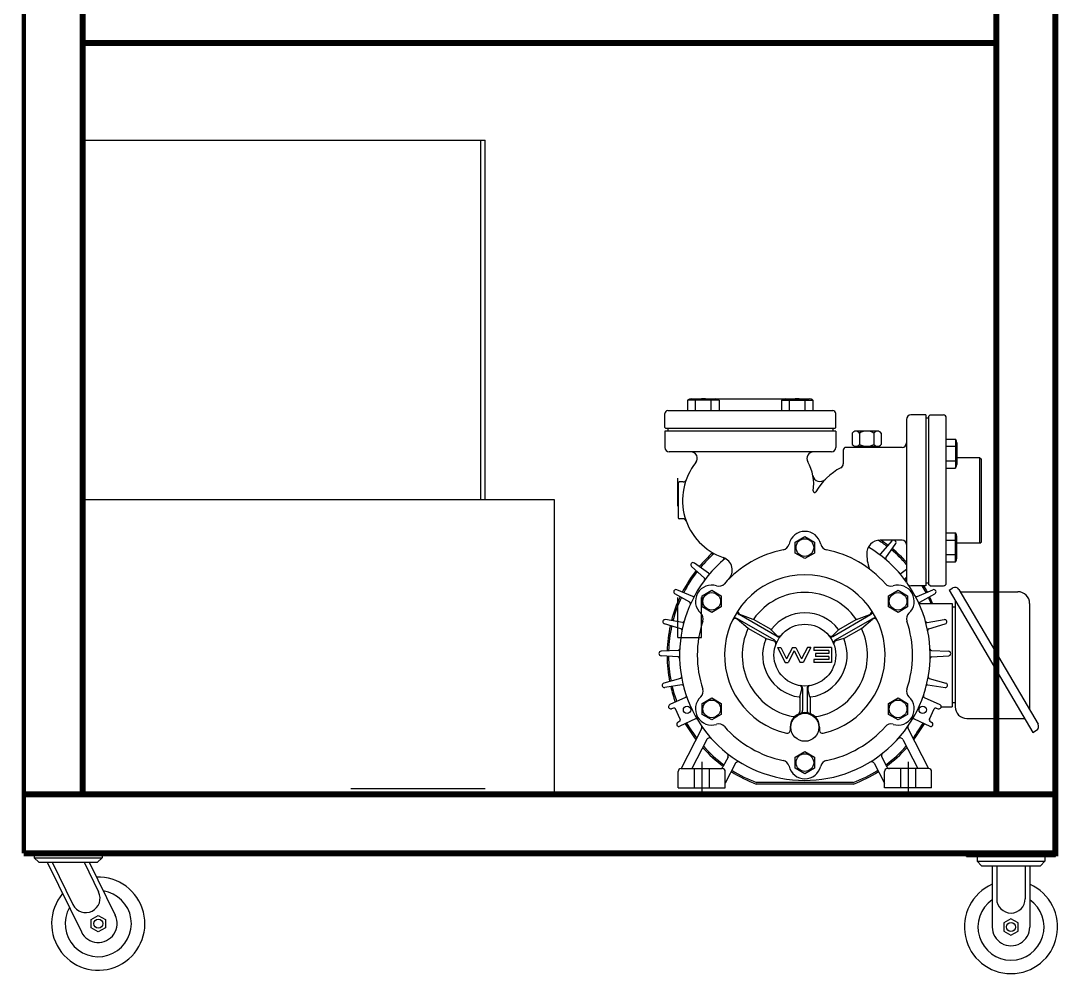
# Model space of a CAD drawing. Header units: millimetres. Extents: x 169673 to 334584, y 156879 to 224061.
# Drawn here: x 189783.1 to 190193.7, y 207951.8 to 208328.6 of the extents above; entities that cross this region are included whole.
import ezdxf

# ---------------------------------------------------------------- set-up
doc = ezdxf.new("R2010")
doc.units = ezdxf.units.MM
doc.header["$LTSCALE"] = 40
doc.header["$MEASUREMENT"] = 0
doc.layers.get('0').update_dxf_attribs({"linetype": 'CONTINUOUS'})
for name, color, linetype in [('1', 1, 'CONTINUOUS'), ('2', 1, 'CONTINUOUS'), ('도면층1', 4, 'CONTINUOUS'), ('해성', 4, 'CONTINUOUS')]:
    doc.layers.add(name, color=color, linetype=linetype)

msp = doc.modelspace()

# ---------------------------------------------------------------- linework, layer by layer
for p, q in [((190168.12, 208319.83), (189807.53, 208319.83)), ((190037.26, 208168.03), (190037.26, 208173.55)), ((190038.42, 208174.71), (190103.56, 208174.71)), ((190104.72, 208168.03), (190104.72, 208173.55)), ((190132.64, 208171.22), (190132.64, 208107.25)), ((190140.2, 208172.97), (190134.38, 208172.97)), ((190140.2, 208172.97), (190140.2, 208105.51)), ((190140.2, 208171.81), (190141.36, 208171.81)), ((190141.94, 208172.97), (190141.36, 208172.39)), ((190141.36, 208172.39), (190141.36, 208106.09)), ((190141.94, 208172.97), (190147.18, 208172.97)), ((190148.34, 208106.67), (190148.34, 208171.81)), ((190037.55, 208167.73), (190104.43, 208167.73)), ((190038.42, 208167.73), (190038.42, 208166.57)), ((190103.56, 208167.73), (190103.56, 208166.57)), ((190104.72, 208166.57), (190037.26, 208166.57)), ((190037.26, 208166.57), (190037.26, 208160.17)), ((190104.72, 208166.57), (190104.72, 208160.17)), ((190111.23, 208165.82), (190111.23, 208161.34)), ((190121.22, 208166.57), (190112.66, 208166.57)), ((190114.08, 208165.82), (190114.08, 208161.34)), ((190119.79, 208165.82), (190119.79, 208161.34)), ((190122.64, 208165.82), (190122.64, 208161.34)), ((190148.34, 208163.45), (190151.95, 208163.45)), ((190151.95, 208163.45), (190151.95, 208152.03)), ((190107.63, 208159.01), (190107.63, 208153.66)), ((190130.89, 208160.17), (190108.79, 208160.17)), ((190111.93, 208160.74), (190111.93, 208160.17)), ((190121.22, 208160.58), (190112.66, 208160.58)), ((190121.94, 208160.74), (190121.94, 208160.17)), ((190152.53, 208162.02), (190152.53, 208153.46)), ((190102.98, 208158.43), (190039, 208158.43)), ((190161.6, 208156.1), (190152.53, 208156.1)), ((190161.6, 208122.37), (190161.6, 208156.1)), ((190161.6, 208156.1), (190162.18, 208155.52)), ((190162.18, 208122.95), (190162.18, 208155.52)), ((190148.34, 208152.03), (190151.95, 208152.03)), ((190044.54, 208146.51), (190043.08, 208146.51)), ((190042.49, 208145.93), (190042.49, 208132.55)), ((189807.53, 208139.54), (189993.64, 208139.54)), ((189993.64, 208139.54), (189993.64, 208023.22)), ((190044.54, 208131.97), (190043.08, 208131.97)), ((190148.34, 208126.44), (190151.95, 208126.44)), ((190151.95, 208115.02), (190151.95, 208126.44)), ((190130.89, 208123.53), (190122.17, 208123.53)), ((190122.46, 208118.16), (190127, 208123.25)), ((190124.47, 208116.58), (190128.37, 208122.17)), ((190152.53, 208116.45), (190152.53, 208125.01)), ((190161.6, 208122.37), (190152.53, 208122.37)), ((190161.6, 208122.37), (190162.18, 208122.95)), ((190054.46, 208110.55), (190048.91, 208114.52)), ((190060.55, 208116.58), (190060.52, 208116.62)), ((190148.34, 208115.02), (190151.95, 208115.02)), ((190052.85, 208108.57), (190047.81, 208113.16)), ((190130.56, 208110.55), (190132.64, 208112.04)), ((190132.17, 208108.57), (190132.64, 208109)), ((190140.2, 208105.51), (190134.38, 208105.51)), ((190140.2, 208106.67), (190141.36, 208106.67)), ((190141.94, 208105.51), (190141.36, 208106.09)), ((190141.94, 208105.51), (190147.18, 208105.51)), ((190047.12, 208099.05), (190041.19, 208102.42)), ((190048.25, 208101.34), (190041.95, 208103.98)), ((190136.78, 208101.34), (190143.07, 208103.98)), ((190137.9, 208099.05), (190143.83, 208102.42)), ((190149.44, 208103.8), (190150.95, 208104.68)), ((190149.44, 208103.8), (190182.43, 208047.63)), ((190153.34, 208104.06), (190184.55, 208050.9)), ((190153.85, 208103.18), (190176.55, 208103.18)), ((190137.56, 208098.53), (190150.67, 208098.53)), ((190150.67, 208098.53), (190150.67, 208057.82)), ((190151.83, 208097.07), (190150.67, 208097.07)), ((190151.83, 208099.73), (190151.83, 208057.82)), ((190181.2, 208098.53), (190181.2, 208056.61)), ((190081.52, 208085.52), (190066.56, 208094.16)), ((190072.17, 208092.26), (190066.86, 208094.26)), ((190103.5, 208085.52), (190118.46, 208094.16)), ((190112.85, 208092.26), (190118.16, 208094.26)), ((190043.63, 208088.5), (190037.1, 208090.48)), ((190044.22, 208090.99), (190037.5, 208092.17)), ((190080.65, 208084.01), (190065.69, 208092.65)), ((190070.14, 208088.74), (190065.75, 208092.34)), ((190077.12, 208084.7), (190070.18, 208088.71)), ((190079.16, 208088.23), (190072.22, 208092.24)), ((190104.37, 208084.01), (190119.33, 208092.65)), ((190105.86, 208088.23), (190112.8, 208092.24)), ((190107.9, 208084.7), (190114.84, 208088.71)), ((190114.88, 208088.74), (190119.27, 208092.34)), ((190140.8, 208090.99), (190147.52, 208092.17)), ((190141.39, 208088.5), (190147.92, 208090.48)), ((190077.19, 208084.67), (190080.26, 208083.84)), ((190079.22, 208088.18), (190081.48, 208085.94)), ((190105.8, 208088.18), (190103.54, 208085.94)), ((190107.83, 208084.67), (190104.76, 208083.84)), ((190042.55, 208077.45), (190035.75, 208077.93)), ((190042.58, 208080), (190035.77, 208079.67)), ((190142.44, 208080), (190149.25, 208079.67)), ((190142.47, 208077.45), (190149.27, 208077.93)), ((190043.41, 208068.92), (190036.84, 208067.09)), ((190141.61, 208068.92), (190148.18, 208067.09)), ((190043.95, 208066.42), (190037.2, 208065.39)), ((190090.48, 208061.65), (190091.3, 208064.73)), ((190091.64, 208064.98), (190091.64, 208056.35)), ((190093.38, 208064.98), (190093.38, 208056.35)), ((190094.54, 208061.65), (190093.72, 208064.73)), ((190141.07, 208066.42), (190147.82, 208065.39)), ((190045.43, 208061.45), (190039.22, 208058.63)), ((190090.47, 208061.58), (190090.47, 208055.88)), ((190094.55, 208061.58), (190094.55, 208055.88)), ((190139.59, 208061.45), (190145.8, 208058.63)), ((190040.73, 208057.28), (190039.84, 208057)), ((190043.35, 208052.84), (190041.44, 208056.97)), ((190141.67, 208052.84), (190143.58, 208056.97)), ((190144.29, 208057.28), (190145.18, 208057)), ((190146.31, 208057.82), (190150.67, 208057.82)), ((190151.83, 208059.27), (190150.67, 208059.27)), ((190043.14, 208052.11), (190042.35, 208051.61)), ((190049.35, 208053.01), (190043.18, 208050.08)), ((190135.67, 208053.01), (190141.84, 208050.08)), ((190141.88, 208052.11), (190142.68, 208051.61)), ((190156.48, 208053.16), (190179.18, 208053.16)), ((190086.69, 208049.67), (190086.69, 208048.45)), ((190098.33, 208049.67), (190098.33, 208048.45)), ((190133.26, 208049.11), (190141.36, 208033.39)), ((190182.43, 208047.63), (190183.93, 208048.51)), ((190062.19, 208037.93), (190060.17, 208034.02)), ((190065.18, 208035.48), (190061.1, 208027.57)), ((190119.84, 208035.48), (190123.92, 208027.57)), ((190122.83, 208037.93), (190124.85, 208034.02)), ((190042.49, 208025.83), (190042.49, 208032.23)), ((190061.1, 208025.83), (190061.1, 208032.23)), ((190123.92, 208025.83), (190123.92, 208032.23)), ((190142.53, 208025.83), (190142.53, 208032.23)), ((190111.68, 208027.28), (190073.34, 208027.28)), ((190111.57, 208027.86), (190073.45, 208027.86)), ((189910.47, 208023.22), (189813.79, 208023.22)), ((189784.27, 207999.96), (190191.38, 207999.96))]:
    msp.add_line(p, q)
at = {"color": 7}
for p, q in [((189807.53, 208281.44), (189966.31, 208281.44)), ((189807.53, 208281.44), (189807.53, 208025.55)), ((189964.56, 208281.44), (189964.56, 208139.54)), ((189966.31, 208139.54), (189966.31, 208281.44)), ((190047.82, 208179.37), (190094.16, 208179.37)), ((190058.71, 208178.78), (190046.26, 208178.78)), ((190046.26, 208178.78), (190046.26, 208174.71)), ((190049.37, 208174.71), (190049.37, 208178.78)), ((190055.6, 208174.71), (190055.6, 208178.78)), ((190058.71, 208178.78), (190058.71, 208174.71)), ((190083.27, 208178.78), (190095.72, 208178.78)), ((190083.27, 208178.78), (190083.27, 208174.71)), ((190086.39, 208174.71), (190086.39, 208178.78)), ((190092.61, 208174.71), (190092.61, 208178.78)), ((190095.72, 208178.78), (190095.72, 208174.71)), ((190042.35, 208136.92), (190042.35, 208147.97)), ((190042.35, 208085.16), (190042.35, 208100.86)), ((190051.66, 208085.16), (190051.66, 208100.86)), ((190042.35, 208085.16), (190051.66, 208085.16)), ((189913.29, 208025.55), (189966.31, 208025.55))]:
    msp.add_line(p, q, dxfattribs=at)
at = {"color": 2}
for p, q in [((190148.34, 208160.6), (190151.95, 208160.6)), ((190148.34, 208154.89), (190151.95, 208154.89)), ((190148.34, 208123.59), (190151.95, 208123.59)), ((190148.34, 208117.88), (190151.95, 208117.88))]:
    msp.add_line(p, q, dxfattribs=at)
at = {"color": 0}
for p, q in [((190051.76, 208049.11), (190043.66, 208033.39)), ((190053.84, 208044.89), (190047.91, 208033.39)), ((190131.18, 208044.89), (190137.11, 208033.39)), ((190043.66, 208033.39), (190059.94, 208033.39)), ((190141.36, 208033.39), (190125.08, 208033.39)), ((190042.49, 208025.83), (190061.1, 208025.83)), ((190142.53, 208025.83), (190123.92, 208025.83))]:
    msp.add_line(p, q, dxfattribs=at)
for points, const_width in [([(189784.27, 207999.96), (190191.38, 207999.96), (190191.38, 208523.38)], 2.33), ([(189784.27, 208523.38), (189784.27, 207999.96)], 1.74), ([(189807.53, 208500.12), (189807.53, 208023.22)], 2.33), ([(190168.12, 208023.22), (190168.12, 208500.12)], 2.33), ([(189807.53, 208319.83), (190168.12, 208319.83)], 2.33)]:
    msp.add_lwpolyline(points, dxfattribs=dict(const_width=const_width))
for points in [[(190096.29, 208122.81), (190096.29, 208118.44), (190092.51, 208116.26), (190088.73, 208118.44), (190088.73, 208122.81), (190092.51, 208124.99)], [(190055.74, 208103.76), (190059.52, 208101.58), (190059.52, 208097.22), (190055.74, 208095.03), (190051.96, 208097.22), (190051.96, 208101.58)], [(190133.06, 208097.22), (190129.28, 208095.03), (190125.5, 208097.22), (190125.5, 208101.58), (190129.28, 208103.76), (190133.06, 208101.58)], [(190051.96, 208059.13), (190055.74, 208061.31), (190059.52, 208059.13), (190059.52, 208054.76), (190055.74, 208052.58), (190051.96, 208054.76)], [(190129.28, 208052.58), (190125.5, 208054.76), (190125.5, 208059.13), (190129.28, 208061.31), (190133.06, 208059.13), (190133.06, 208054.76)], [(190088.73, 208033.53), (190088.73, 208037.9), (190092.51, 208040.08), (190096.29, 208037.9), (190096.29, 208033.53), (190092.51, 208031.35)]]:
    msp.add_lwpolyline(points, close=True)
msp.add_lwpolyline([(189784.27, 208023.22, 2.33, 2.33, 0), (190191.38, 208023.22, 0, 0, 0)], format="xyseb")
for centre, radius in [((190092.51, 208120.63), 3.49), ((190055.74, 208099.4), 3.49), ((190129.28, 208099.4), 3.49), ((190092.51, 208078.17), 12.19), ((190055.74, 208056.94), 3.49), ((190129.28, 208056.94), 3.49), ((190046.01, 208056.59), 1.45), ((190139.01, 208056.59), 1.45), ((190092.51, 208049.67), 5.53), ((190092.51, 208035.72), 3.49)]:
    msp.add_circle(centre, radius)
at = {"color": 7}
for centre, radius, start, end in [((190047.82, 208176.99), 2.37, 49.0053, 130.9947), ((190052.49, 208170.75), 8.61, 68.8254, 111.1746), ((190057.15, 208176.99), 2.37, 49.0053, 130.9947), ((190084.83, 208176.99), 2.37, 49.0053, 130.9947), ((190089.5, 208170.75), 8.61, 68.8254, 111.1746), ((190094.16, 208176.99), 2.37, 49.0053, 130.9947)]:
    msp.add_arc(centre, radius, start, end, dxfattribs=at)
for centre, radius, start, end in [((190038.42, 208173.55), 1.16, 90, 180), ((190103.56, 208173.55), 1.16, 0, 90), ((190134.38, 208171.22), 1.74, 90, 180), ((190147.18, 208171.81), 1.16, 0, 90), ((190037.55, 208168.03), 0.291, 180, 270), ((190104.43, 208168.03), 0.291, 270, 0), ((190112.66, 208164.85), 1.72, 34.1704, 145.8296), ((190116.94, 208160.81), 5.77, 60.3261, 119.6739), ((190121.22, 208164.85), 1.72, 34.1704, 145.8296), ((190150.49, 208162.02), 2.04, 315.6541, 44.3459), ((190039, 208160.17), 1.74, 180, 270), ((190102.98, 208160.17), 1.74, 270, 0), ((190108.79, 208159.01), 1.16, 90, 180), ((190112.66, 208162.31), 1.72, 214.1704, 325.8296), ((190116.94, 208166.35), 5.77, 240.3261, 299.6739), ((190121.22, 208162.31), 1.72, 214.1704, 325.8296), ((190130.89, 208161.92), 1.74, 270, 0), ((190145.24, 208157.74), 7.29, 336.965, 23.035), ((190047.46, 208155.81), 2.62, 321.2169, 90), ((190095.93, 208155.81), 2.62, 90, 209.5352), ((190077.97, 208145.63), 18.03, 351.5833, 29.5352), ((190150.49, 208153.46), 2.04, 315.6541, 44.3459), ((190068.08, 208139.24), 23.84, 141.2169, 251.0344), ((190118.1, 208130.51), 24.43, 117.8181, 150.2825), ((190105.89, 208153.66), 1.74, 297.8181, 0), ((190043.08, 208145.93), 0.582, 90, 180), ((190044.54, 208147.67), 1.16, 270, 340.2931), ((190098.53, 208149.6), 2.91, 190.9079, 315.7225), ((190096.38, 208142.91), 0.582, 171.5833, 330.2825), ((190043.08, 208132.55), 0.582, 180, 270), ((190044.54, 208130.8), 1.16, 19.7069, 90), ((190092.51, 208120.63), 6.4, 12.3342, 167.6658), ((190150.49, 208125.01), 2.04, 315.6541, 44.3459), ((190083.42, 208122.61), 2.91, 281.56, 347.6658), ((190101.6, 208122.61), 2.91, 192.3342, 258.44), ((190122.17, 208118.3), 5.23, 90, 182.5856), ((190092.51, 208078.17), 53.8, 52.8162, 57.3977), ((190092.51, 208078.17), 54.38, 52.7677, 56.5352), ((190127.65, 208122.67), 0.872, 98.296, 138.2867), ((190127.65, 208122.67), 0.872, 325.1133, 81.704), ((190130.89, 208121.79), 1.74, 0, 90), ((190145.24, 208120.73), 7.29, 336.965, 23.035), ((190092.51, 208078.17), 54.38, 131.9745, 139.999), ((190092.51, 208078.17), 53.8, 131.7646, 139.9505), ((190092.51, 208078.17), 42.46, 101.56, 138.44), ((190092.51, 208078.17), 42.46, 41.56, 78.44), ((190134.39, 208118.11), 17.45, 177.8515, 200.052), ((190092.51, 208078.17), 49.43, 35.7006, 59.5477), ((190122.03, 208118.55), 0.582, 233.8284, 318.2867), ((190092.51, 208078.17), 53.8, 41.7596, 50.5838), ((190092.51, 208078.17), 54.38, 42.4414, 50.6323), ((190150.49, 208116.45), 2.04, 315.6541, 44.3459), ((190092.51, 208078.17), 49.43, 129.4388, 33.855), ((190048.4, 208113.8), 0.872, 54.48, 227.6533), ((190058.63, 208111.74), 5.23, 315.2647, 71.0344), ((190060.07, 208116.24), 0.582, 310.4284, 34.8867), ((190124.95, 208116.24), 0.582, 145.1133, 229.5716), ((190092.51, 208078.17), 54.38, 142.1343, 152.7657), ((190092.51, 208078.17), 53.8, 142.1829, 152.7171), ((190054.8, 208111.03), 0.582, 234.48, 318.9383), ((190092.51, 208078.17), 31.7, 283.213, 256.787), ((190130.22, 208111.03), 0.582, 221.0617, 305.52), ((190055.74, 208099.4), 6.4, 72.3342, 227.6658), ((190052.46, 208108.14), 0.582, 323.195, 47.6533), ((190058.57, 208108.27), 2.91, 252.3342, 318.44), ((190126.45, 208108.27), 2.91, 221.56, 287.6658), ((190129.28, 208099.4), 6.4, 312.3342, 107.6658), ((190132.56, 208108.14), 0.582, 132.3467, 216.805), ((190134.38, 208107.25), 1.74, 180, 270), ((190092.51, 208078.17), 53.8, 27.2829, 30.5379), ((190092.51, 208078.17), 54.38, 27.2343, 30.1771), ((190147.18, 208106.67), 1.16, 270, 0), ((190092.51, 208078.17), 54.38, 154.901, 165.5323), ((190041.62, 208103.18), 0.872, 67.2467, 240.42), ((190048.47, 208101.88), 0.582, 247.2467, 331.705), ((190092.51, 208078.17), 24.72, 35.465, 144.7559), ((190136.55, 208101.88), 0.582, 208.295, 292.7533), ((190092.51, 208078.17), 54.38, 21.983, 25.099), ((190143.4, 208103.18), 0.872, 299.58, 112.7533), ((190151.83, 208103.18), 1.74, 30.4219, 120.4219), ((190176.55, 208098.53), 4.65, 0, 90), ((190092.51, 208078.17), 53.8, 154.9495, 165.4838), ((190046.83, 208098.55), 0.582, 335.9617, 60.42), ((190138.19, 208098.55), 0.582, 119.58, 204.0383), ((190092.51, 208078.17), 53.8, 22.2333, 25.0505), ((190049.48, 208092.52), 2.91, 341.56, 47.6658), ((190067.14, 208095.17), 1.16, 146.1774, 240), ((190067.27, 208095.35), 1.16, 145.7648, 249.3675), ((190092.51, 208078.17), 16.68, 37.8967, 142.12), ((190117.75, 208095.35), 1.16, 290.6325, 34.2352), ((190117.88, 208095.17), 1.16, 300, 33.8226), ((190135.54, 208092.52), 2.91, 132.3342, 198.44), ((190037.35, 208091.31), 0.872, 80.0133, 253.1867), ((190092.51, 208078.17), 54.38, 167.6677, 178.299), ((190092.51, 208078.17), 53.8, 167.7162, 178.2505), ((190044.32, 208091.56), 0.582, 260.0133, 344.4716), ((190092.51, 208078.17), 42.46, 161.56, 198.44), ((190065.01, 208091.44), 1.16, 50.6325, 154.2352), ((190065.11, 208091.64), 1.16, 60, 153.8226), ((190069.8, 208088.64), 0.291, 335.2441, 50.6325), ((190070.33, 208088.96), 0.291, 230.6325, 240), ((190072.09, 208092.6), 0.291, 249.3675, 324.7559), ((190072.07, 208091.99), 0.291, 60, 69.3675), ((190072.62, 208092.34), 0.291, 144.535, 240), ((190112.4, 208092.34), 0.291, 300, 35.465), ((190112.93, 208092.6), 0.291, 215.2441, 290.6325), ((190112.95, 208091.99), 0.291, 110.6325, 120), ((190114.69, 208088.96), 0.291, 300, 309.3675), ((190115.22, 208088.64), 0.291, 129.3675, 204.7559), ((190120.01, 208091.44), 1.16, 25.7648, 129.3675), ((190119.91, 208091.64), 1.16, 26.1774, 120), ((190092.51, 208078.17), 42.46, 341.56, 18.44), ((190140.7, 208091.56), 0.582, 195.5284, 279.9867), ((190147.67, 208091.31), 0.872, 286.8133, 99.9867), ((190043.46, 208087.95), 0.582, 348.7284, 73.1867), ((190092.51, 208078.17), 24.72, 155.2441, 259.089), ((190070.29, 208088.31), 0.291, 60, 155.465), ((190076.79, 208084.56), 0.291, 337.88, 60), ((190077.33, 208084.34), 0.291, 74.8116, 157.8967), ((190077.27, 208084.96), 0.291, 240, 254.8116), ((190079.12, 208088.59), 0.291, 240, 322.12), ((190079.01, 208087.98), 0.291, 45.1884, 60), ((190079.58, 208088.24), 0.291, 142.1033, 225.1884), ((190082.3, 208086.77), 1.16, 225.1884, 319.9175), ((190082.1, 208086.53), 1.16, 240, 321.2286), ((190092.51, 208078.17), 24.72, 280.911, 24.535), ((190102.72, 208086.77), 1.16, 220.0825, 314.8116), ((190102.92, 208086.53), 1.16, 218.7714, 300), ((190105.44, 208088.24), 0.291, 314.8116, 37.8967), ((190105.9, 208088.59), 0.291, 217.88, 300), ((190106.01, 208087.98), 0.291, 120, 134.8116), ((190107.69, 208084.34), 0.291, 22.1033, 105.1884), ((190107.75, 208084.96), 0.291, 285.1884, 300), ((190108.23, 208084.56), 0.291, 120, 202.12), ((190114.73, 208088.31), 0.291, 24.535, 120), ((190141.56, 208087.95), 0.582, 106.8133, 191.2716), ((190042.55, 208080.58), 0.582, 272.78, 357.2383), ((190092.51, 208078.17), 16.68, 157.88, 262.12), ((190079.96, 208082.72), 1.16, 340.0825, 74.8116), ((190080.07, 208083), 1.16, 338.7714, 60), ((190092.51, 208078.17), 16.68, 277.8967, 22.1033), ((190104.95, 208083), 1.16, 120, 201.2286), ((190105.06, 208082.72), 1.16, 105.1884, 199.9175), ((190142.47, 208080.58), 0.582, 182.7617, 267.22), ((190035.81, 208078.8), 0.872, 92.78, 265.9533), ((190092.51, 208078.17), 54.38, 180.4343, 191.0657), ((190092.51, 208078.17), 53.8, 180.4829, 191.0171), ((190042.51, 208076.87), 0.582, 1.495, 85.9533), ((190142.51, 208076.87), 0.582, 94.0467, 178.505), ((190149.21, 208078.8), 0.872, 274.0467, 87.22), ((190043.25, 208069.48), 0.582, 285.5467, 10.005), ((190141.77, 208069.48), 0.582, 169.995, 254.4533), ((190037.07, 208066.25), 0.872, 105.5467, 278.72), ((190092.51, 208078.17), 54.38, 193.201, 199.9531), ((190092.51, 208078.17), 53.8, 193.2495, 199.9046), ((190044.04, 208065.85), 0.582, 14.2617, 98.72), ((190049.48, 208063.82), 2.91, 312.3342, 18.44), ((190090.17, 208065.03), 1.16, 345.1884, 79.9175), ((190090.47, 208064.98), 1.16, 0, 81.2286), ((190094.55, 208064.98), 1.16, 98.7714, 180), ((190094.85, 208065.03), 1.16, 100.0825, 194.8116), ((190135.54, 208063.82), 2.91, 161.56, 227.6658), ((190140.98, 208065.85), 0.582, 81.28, 165.7383), ((190147.95, 208066.25), 0.872, 261.28, 74.4533), ((190045.19, 208061.98), 0.582, 294.9, 18.8929), ((190055.74, 208056.94), 6.4, 132.3342, 287.6658), ((190090.26, 208061.94), 0.291, 262.1033, 345.1884), ((190090.18, 208061.36), 0.291, 0, 82.12), ((190090.77, 208061.58), 0.291, 165.1884, 180), ((190094.76, 208061.94), 0.291, 194.8116, 277.8967), ((190094.25, 208061.58), 0.291, 0, 14.8116), ((190094.84, 208061.36), 0.291, 97.88, 180), ((190129.28, 208056.94), 6.4, 252.3342, 47.6658), ((190139.83, 208061.98), 0.582, 161.1071, 245.1), ((190039.58, 208057.83), 0.872, 114.4341, 287.6075), ((190040.91, 208056.73), 0.582, 24.9, 107.6075), ((190089.31, 208055.88), 1.16, 297.2796, 0), ((190090.47, 208056.35), 1.16, 286.9578, 0), ((190094.55, 208056.35), 1.16, 180, 253.0422), ((190095.71, 208055.88), 1.16, 180, 242.7204), ((190144.11, 208056.73), 0.582, 72.3925, 155.1), ((190145.44, 208057.83), 0.872, 252.3925, 65.5659), ((190156.48, 208057.82), 4.65, 180, 270), ((190042.83, 208052.6), 0.582, 302.1925, 24.9), ((190049.6, 208052.48), 0.582, 30.9071, 114.9), ((190092.51, 208049.67), 5.82, 0, 180), ((190088.05, 208055.04), 1.16, 259.089, 309.7049), ((190096.97, 208055.04), 1.16, 230.2951, 280.911), ((190135.42, 208052.48), 0.582, 65.1, 149.0929), ((190142.19, 208052.6), 0.582, 155.1, 237.8075), ((190042.81, 208050.87), 0.872, 122.1925, 295.3659), ((190092.51, 208078.17), 54.38, 209.8469, 217.8173), ((190092.51, 208078.17), 53.8, 209.8954, 217.5292), ((190050.72, 208049.64), 1.16, 332.7346, 34.3248), ((190058.57, 208048.08), 2.91, 41.56, 107.6658), ((190092.51, 208078.17), 42.46, 221.56, 258.44), ((190085.53, 208048.45), 1.16, 256.787, 0), ((190099.49, 208048.45), 1.16, 180, 283.213), ((190092.51, 208078.17), 42.46, 281.56, 318.44), ((190126.45, 208048.08), 2.91, 72.3342, 138.44), ((190134.3, 208049.64), 1.16, 145.6752, 207.2654), ((190092.51, 208078.17), 53.8, 322.4708, 330.1046), ((190092.51, 208078.17), 54.38, 322.1827, 330.1531), ((190142.21, 208050.87), 0.872, 244.6341, 57.8075), ((190183.05, 208050.02), 1.74, 300.4219, 30.4219), ((190054.87, 208044.36), 1.16, 41.9359, 152.7346), ((190130.15, 208044.36), 1.16, 27.2654, 138.0641), ((190092.51, 208078.17), 53.8, 306.3747, 318.0952), ((190061.15, 208038.46), 1.16, 332.7346, 51.705), ((190066.21, 208034.94), 1.16, 58.6847, 152.7346), ((190083.42, 208033.73), 2.91, 12.3342, 78.44), ((190101.6, 208033.73), 2.91, 101.56, 167.6658), ((190118.81, 208034.94), 1.16, 27.2654, 121.3153), ((190123.87, 208038.46), 1.16, 128.295, 207.2654), ((190043.66, 208032.23), 1.16, 90, 180), ((190059.14, 208034.55), 1.16, 270, 332.7346), ((190059.94, 208032.23), 1.16, 0, 90), ((190092.51, 208078.17), 54.38, 237.7374, 249.3625), ((190092.51, 208078.17), 53.8, 237.6833, 249.25), ((190092.51, 208035.72), 6.4, 192.3342, 347.6658), ((190092.51, 208078.17), 53.8, 290.75, 302.3167), ((190092.51, 208078.17), 54.38, 290.6375, 302.2626), ((190125.08, 208032.23), 1.16, 90, 180), ((190125.88, 208034.55), 1.16, 207.2654, 270), ((190141.36, 208032.23), 1.16, 0, 90)]:
    msp.add_arc(centre, radius, start, end)
at = {"color": 0}
for radius, start, end in [(54.38, 222.1377, 233.7235), (53.8, 221.9048, 233.6253), (54.38, 306.2765, 317.8623)]:
    msp.add_arc((190092.51, 208078.17), radius, start, end, dxfattribs=at)
at = {"layer": '1', "color": 0}
for p, q in [((190051.8, 208036), (190051.8, 208023.22)), ((190133.22, 208036), (190133.22, 208023.22))]:
    msp.add_line(p, q, dxfattribs=at)
at = {"layer": '2', "color": 0}
for p, q in [((190048.89, 208033.39), (190048.89, 208025.83)), ((190054.71, 208033.39), (190054.71, 208025.83)), ((190130.31, 208033.39), (190130.31, 208025.83)), ((190136.13, 208033.39), (190136.13, 208025.83))]:
    msp.add_line(p, q, dxfattribs=at)
at = {"layer": '도면층1', "color": 7}
for p, q in [((190081.7, 208081.13), (190084.73, 208075.32)), ((190081.7, 208081.13), (190083.01, 208081.13)), ((190083.01, 208081.13), (190085.31, 208076.72)), ((190087.61, 208081.13), (190085.31, 208076.72)), ((190087.61, 208081.13), (190088.92, 208081.13)), ((190088.92, 208081.13), (190091.22, 208076.72)), ((190093.52, 208081.13), (190091.22, 208076.72)), ((190094.83, 208081.13), (190091.8, 208075.32)), ((190094.83, 208081.13), (190093.52, 208081.13)), ((190103.09, 208081.13), (190096.11, 208081.13)), ((190096.11, 208081.13), (190096.11, 208079.97)), ((190103.09, 208081.13), (190103.09, 208075.32)), ((190088.26, 208079.87), (190085.89, 208075.32)), ((190088.26, 208079.87), (190090.64, 208075.32)), ((190101.93, 208079.97), (190096.11, 208079.97)), ((190101.93, 208076.48), (190096.11, 208076.48)), ((190096.11, 208076.48), (190096.11, 208075.32)), ((190101.93, 208078.81), (190096.7, 208078.81)), ((190096.7, 208078.81), (190096.7, 208077.64)), ((190101.93, 208077.64), (190096.7, 208077.64)), ((190101.93, 208079.97), (190101.93, 208078.81)), ((190101.93, 208077.64), (190101.93, 208076.48)), ((190084.73, 208075.32), (190085.89, 208075.32)), ((190091.8, 208075.32), (190090.64, 208075.32)), ((190103.09, 208075.32), (190096.11, 208075.32))]:
    msp.add_line(p, q, dxfattribs=at)
at = {"layer": '해성', "color": 0}
for p, q in [((190191.38, 207998.62), (190191.38, 208773.46)), ((189788.43, 207999.96), (189788.43, 207998.18)), ((189815.16, 207999.96), (189815.16, 207998.18)), ((190156.34, 207998.62), (190156.34, 207999.96)), ((190156.34, 207998.62), (190191.38, 207998.62)), ((190160.49, 207998.62), (190160.49, 207996.84)), ((190187.22, 207998.62), (190187.22, 207996.84)), ((189788.43, 207998.18), (189815.16, 207998.18)), ((189788.43, 207998.18), (189790.21, 207996.39)), ((189790.21, 207996.39), (189813.37, 207996.39)), ((189793.52, 207996.39), (189807.01, 207968.92)), ((189795.51, 207996.39), (189803.7, 207979.7)), ((189808.08, 207996.39), (189813.83, 207984.67)), ((189810.06, 207996.39), (189820.34, 207975.46)), ((189815.16, 207998.18), (189813.37, 207996.39)), ((190160.49, 207996.84), (190187.22, 207996.84)), ((190160.49, 207996.84), (190162.28, 207995.06)), ((190162.28, 207995.06), (190185.44, 207995.06)), ((190166.43, 207995.06), (190166.43, 207970.85)), ((190168.22, 207995.06), (190168.22, 207981.99)), ((190179.5, 207995.06), (190179.5, 207981.99)), ((190181.28, 207995.06), (190181.28, 207970.85)), ((190187.22, 207996.84), (190185.44, 207995.06)), ((189810.85, 207973.82), (189813.67, 207975.45)), ((189810.85, 207970.56), (189810.85, 207973.82)), ((189813.67, 207975.45), (189816.49, 207973.82)), ((189816.49, 207973.82), (189816.49, 207970.56)), ((190173.86, 207974.11), (190171.04, 207972.48)), ((190176.68, 207972.48), (190173.86, 207974.11)), ((189813.67, 207968.93), (189810.85, 207970.56)), ((189816.49, 207970.56), (189813.67, 207968.93)), ((190171.04, 207972.48), (190171.04, 207969.23)), ((190176.68, 207969.23), (190176.68, 207972.48)), ((190171.04, 207969.23), (190173.86, 207967.6)), ((190173.86, 207967.6), (190176.68, 207969.23))]:
    msp.add_line(p, q, dxfattribs=at)
for centre, major_axis, start_param, end_param in [((189813.67, 207972.19), (-18.41, 0.02), -0.698632, 4.754475), ((190173.86, 207970.85), (-18.41, 0), -1.155671, 4.297436), ((189813.67, 207972.19), (-13.07, 0.01), -0.509361, 4.565235), ((189808.76, 207982.19), (-5.64, 0), 0.456453, 3.598045), ((190173.86, 207981.99), (-5.64, 0), 0.000747, 3.142339), ((190173.86, 207970.85), (-13.07, 0), -0.966366, 4.10823), ((189813.67, 207972.19), (7.42, 0), 3.597723, 6.739316), ((189813.67, 207972.19), (1.78, 0), -0.001963, 6.281222), ((190173.86, 207970.85), (-7.42, 0), 0.000097, 3.14169), ((190173.86, 207970.85), (1.78, 0), -0.0025, 6.280685)]:
    msp.add_ellipse(centre, major_axis=major_axis, ratio=1, start_param=start_param, end_param=end_param, dxfattribs=at)

doc.saveas('drawing.dxf')
